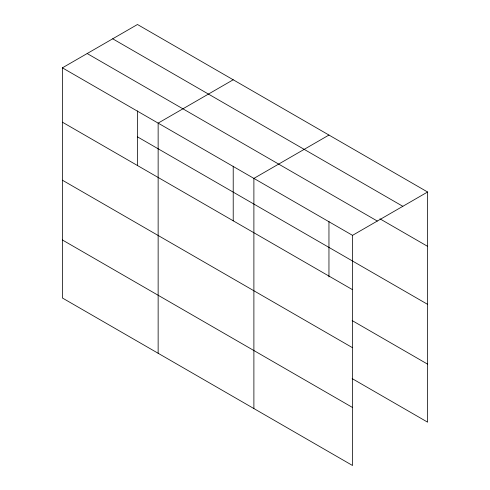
<?xml version="1.0" encoding="UTF-8"?>
<svg xmlns="http://www.w3.org/2000/svg" width="490" height="490" viewBox="0 0 490 490"><rect width="100%" height="100%" fill="white"/><g stroke="black" fill="none" stroke-linecap="round" stroke-linejoin="round"><path stroke-width="0.73" d="M62.395 67.841L352.531 235.347L352.531 465.5L62.395 297.993L62.395 67.841L137.47 24.5L427.605 192.007L427.605 422.16L352.126 378.586M233.216 79.778L158.141 123.119L158.141 353.272M328.955 135.056L253.887 178.397L253.887 408.55M352.531 235.347L427.605 192.007M112.694 38.802L402.829 206.308M379.934 218.828L427.605 246.348M87.171 53.539L377.306 221.045M137.47 136.857L427.605 304.364M62.395 122.181L352.531 289.688M352.126 320.564L427.605 364.144M62.395 180.198L352.531 347.71M62.395 239.978L352.531 407.484M328.955 221.456L328.955 276.924M233.216 166.184L233.216 220.886M137.47 110.905L137.47 165.614"/></g></svg>
